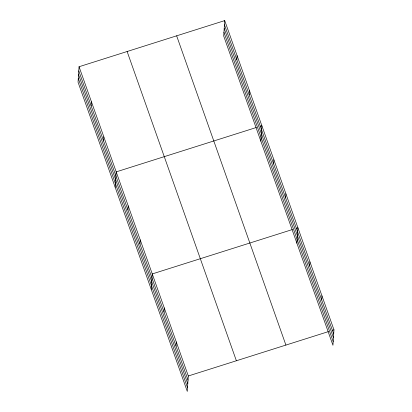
<?xml version="1.0" encoding="UTF-8"?>
<svg xmlns="http://www.w3.org/2000/svg" width="412" height="412" viewBox="0 0 412 412"><rect width="100%" height="100%" fill="white"/><g stroke="black" fill="none" stroke-linecap="round" stroke-linejoin="round"><path stroke-width="0.62" d="M79.053 66.734L78.033 82.148L187.285 391.4L188.31 375.986L79.053 66.734L224.715 20.6L333.967 329.852L332.947 345.266L223.69 36.014L224.715 20.6M91.16 105.91L91.438 101.779M103.546 140.961L103.819 136.83M115.18 187.295L116.199 171.876L256.455 127.457M127.947 210.027L128.22 205.897M139.962 244.043L140.24 239.913M151.235 289.348L152.255 273.934L292.51 229.51M164.002 312.08L164.275 307.949M176.017 346.101L176.295 341.965M236.823 59.781L237.096 55.651M249.203 94.827L249.476 90.697M260.837 141.162L261.862 125.748L260.06 126.319M273.604 163.894L273.877 159.763M285.624 197.915L285.897 193.784M296.892 243.214L297.917 227.8L296.115 228.372M309.659 265.951L309.932 261.816M321.679 299.967L321.952 295.837M188.31 375.986L328.56 331.567M332.165 330.424L333.967 329.852M224.437 24.73L333.694 333.983M224.19 28.454L333.447 337.706M223.937 32.291L333.195 341.543M176.645 35.823L285.902 345.076M127.123 51.51L236.38 360.763M78.78 70.864L188.037 380.116M78.532 74.587L187.79 383.84M78.28 78.424L187.532 387.677"/></g></svg>
